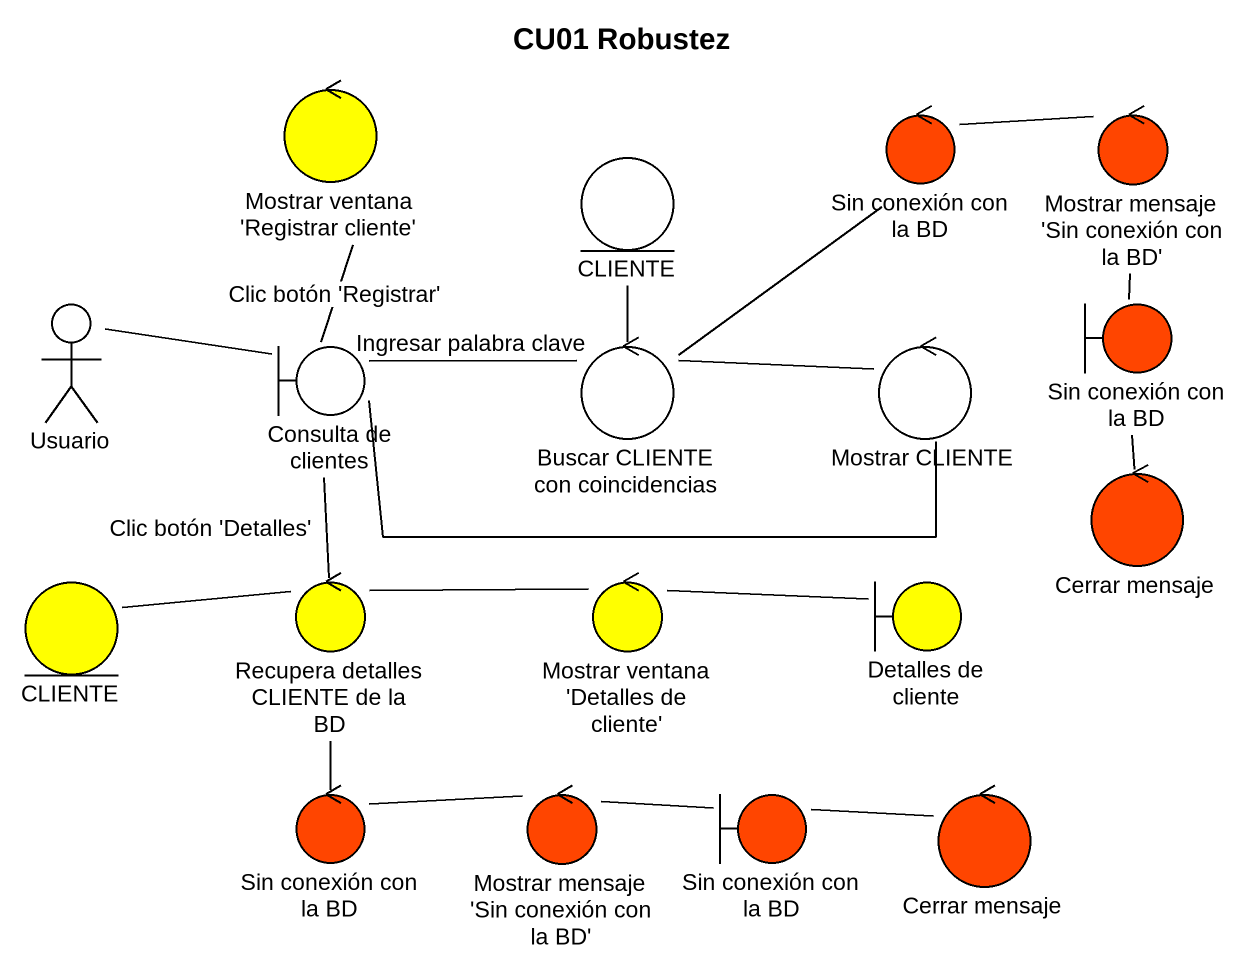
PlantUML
@startuml
title CU01 Robustez
control "Mostrar ventana 'Registrar cliente'" as Mostrar_ventana_Registrar #FFFF00
control "Sin conexión con la BD" as Sin_conexión_con_la_BD #FF4500
control "Mostrar mensaje 'Sin conexión con la BD'" as Mostrar_mensaje_Sin #FF4500
entity CLIENTE
actor Usuario
boundary "Sin conexión con la BD" as Sin_conexión_con_la_BD_2 #FF4500
boundary "Consulta de clientes" as Consulta_de_clientes
control "Buscar CLIENTE con coincidencias" as Buscar_CLIENTE_con
control "Mostrar CLIENTE" as Mostrar_CLIENTE
control "Cerrar mensaje" as Cerrar_mensaje #FF4500
entity "CLIENTE" as CLIENTE_2 #FFFF00
control "Recupera detalles CLIENTE de la BD" as Recupera_detalles_CLIENTE #FFFF00
control "Mostrar ventana 'Detalles de cliente'" as Mostrar_ventana_Detalles_de #FFFF00
boundary "Detalles de cliente" as Detalles_de_cliente #FFFF00
control "Sin conexión con la BD" as Sin_conexión_con_la_BD_3 #FF4500
control "Mostrar mensaje 'Sin conexión con la BD'" as Mostrar_mensaje_Sin_2 #FF4500
boundary "Sin conexión con la BD" as Sin_conexión_con_la_BD_4 #FF4500
control "Cerrar mensaje" as Cerrar_mensaje_2 #FF4500
Sin_conexión_con_la_BD -right- Mostrar_mensaje_Sin
Mostrar_mensaje_Sin -- Sin_conexión_con_la_BD_2
Usuario -right- Consulta_de_clientes
Sin_conexión_con_la_BD_2 -- Cerrar_mensaje
Consulta_de_clientes -up- Mostrar_ventana_Registrar : Clic botón 'Registrar'
Consulta_de_clientes -right- Buscar_CLIENTE_con : Ingresar palabra clave
Consulta_de_clientes -- Recupera_detalles_CLIENTE : Clic botón 'Detalles'
Buscar_CLIENTE_con -up- Sin_conexión_con_la_BD
Buscar_CLIENTE_con -up- CLIENTE
Buscar_CLIENTE_con -right- Mostrar_CLIENTE
Mostrar_CLIENTE -left- Consulta_de_clientes
Recupera_detalles_CLIENTE -left- CLIENTE_2
Recupera_detalles_CLIENTE -right- Mostrar_ventana_Detalles_de
Recupera_detalles_CLIENTE -- Sin_conexión_con_la_BD_3
Mostrar_ventana_Detalles_de -right- Detalles_de_cliente
Sin_conexión_con_la_BD_3 -right- Mostrar_mensaje_Sin_2
Mostrar_mensaje_Sin_2 -right- Sin_conexión_con_la_BD_4
Sin_conexión_con_la_BD_4 -right- Cerrar_mensaje_2
@enduml
